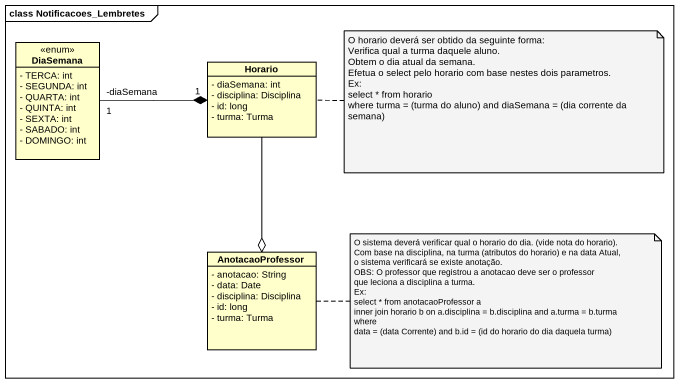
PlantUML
@startuml
mainframe class Notificacoes_Lembretes
hide circle
hide empty members
skinparam classAttributeIconSize 0
class DiaSemana <<enum>> {
  - TERCA: int
  - SEGUNDA: int
  - QUARTA: int
  - QUINTA: int
  - SEXTA: int
  - SABADO: int
  - DOMINGO: int
}
class Horario {
  - diaSemana: int
  - disciplina: Disciplina
  - id: long
  - turma: Turma
}
class AnotacaoProfessor {
  - anotacao: String
  - data: Date
  - disciplina: Disciplina
  - id: long
  - turma: Turma
}
DiaSemana "-diaSemana\n1" -right-* "1" Horario
Horario --o AnotacaoProfessor
note right of Horario
  O horario deverá ser obtido da seguinte forma:
  Verifica qual a turma daquele aluno.
  Obtem o dia atual da semana.
  Efetua o select pelo horario com base nestes dois parametros.
  Ex:
  select * from horario
  where turma = (turma do aluno) and diaSemana = (dia corrente da semana)
end note
note right of AnotacaoProfessor
  O sistema deverá verificar qual o horario do dia. (vide nota do horario).
  Com base na disciplina, na turma (atributos do horario) e na data Atual,
  o sistema verificará se existe anotação.
  OBS: O professor que registrou a anotacao deve ser o professor
  que leciona a disciplina a turma.
  Ex:
  select * from anotacaoProfessor a
  inner join horario b on a.disciplina = b.disciplina and a.turma = b.turma
  where
  data = (data Corrente) and b.id = (id do horario do dia daquela turma)
end note
@enduml
